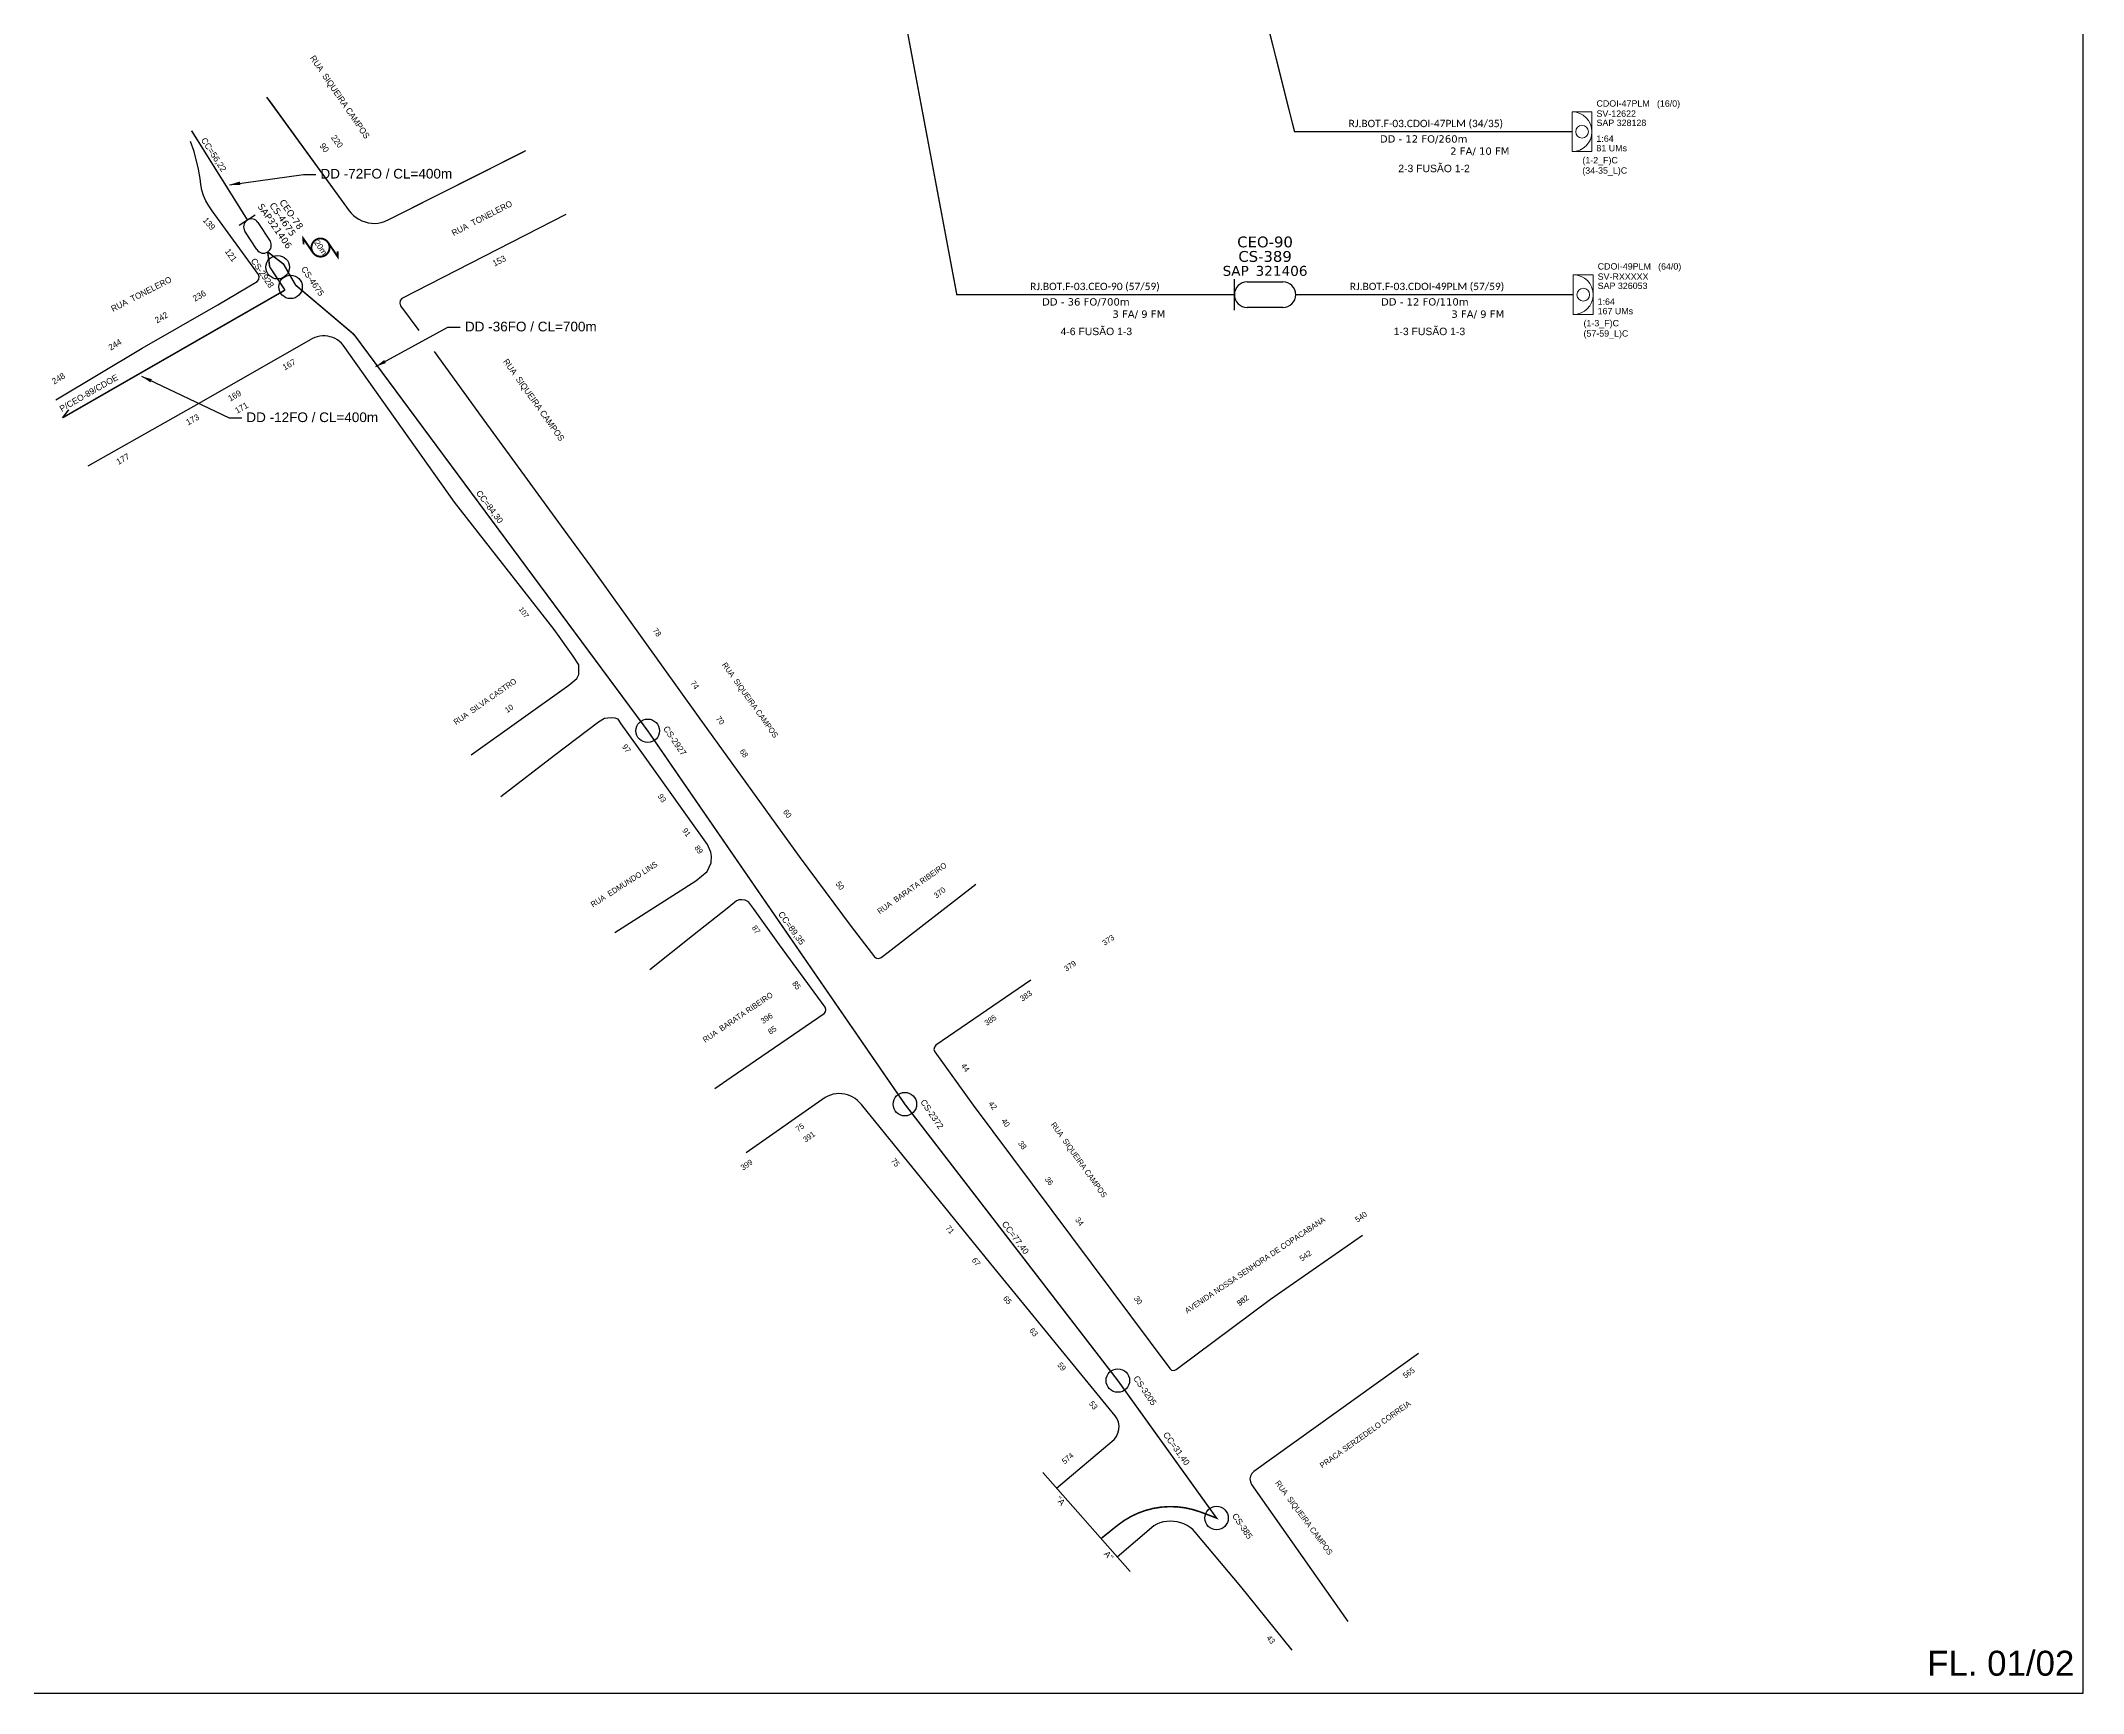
# Model space of a CAD drawing. Header units: inches. Extents: x 1395 to 3179, y -90 to 504.
# Drawn here: x 1752.1 to 2233.6, y -90.1 to 299.3 of the extents above; entities that cross this region are included whole.
import ezdxf
from ezdxf.enums import TextEntityAlignment as Align

# ---------------------------------------------------------------- set-up
doc = ezdxf.new("R2010")
doc.units = ezdxf.units.IN
doc.header["$MEASUREMENT"] = 0
doc.linetypes.add('ARILSUPP', pattern=[2.98, 1.42, -0.71, 0.14, -0.71])
doc.linetypes.add('DASHED', pattern=[0.75, 0.5, -0.25])
for name, color, linetype, lineweight in [("20.0-LEGENDA DOS CDO'S", 1, 'Continuous', 0), ('20.1-CDO_INTERIOR', 1, 'Continuous', 0), ('40.1-ETIQUETAS', 1, 'Continuous', 20)]:
    doc.layers.add(name, color=color, linetype=linetype, lineweight=lineweight)
for name, color, linetype in [('20.4-CEOS', 1, 'Continuous'), ('ALINHAMENTO PREDIAL', 120, 'Continuous'), ('CAIXAS SUB.', 7, 'Continuous'), ('CD a instalar', 1, 'Continuous'), ('CEOS', 1, 'Continuous'), ('LC1', 3, 'Continuous'), ('METRAGEM', 7, 'Continuous'), ('NOME LOGRADOURO', 252, 'Continuous'), ('NUMERAÇÃO', 7, 'Continuous'), ('OBRA DE ARTE', 190, 'Continuous')]:
    doc.layers.add(name, color=color, linetype=linetype)
doc.styles.add('ARIAL', font='arial.ttf')
doc.styles.add('siredit', font='verdana.ttf')
doc.dimstyles.new('ISO-25', dxfattribs={"dimtxt": 2.5, "dimasz": 2.5, "dimexe": 1.25, "dimexo": 0.625, "dimtad": 1, "dimtxsty": 'Standard', "dimcen": 2.5, "dimadec": 0, "dimazin": 0, "dimtfac": 1, "dimtmove": 0, "dimatfit": 3, "dimfxl": 0, "dimarcsym": 0})

msp = doc.modelspace()

# ---------------------------------------------------------------- linework, layer by layer
for points in [[(1395.02, -90.07), (2233.58, -90.07), (2233.58, 503.93), (1395.02, 503.93), (1395.02, -90.07)], [(1988.35, -38.1), (2008.88, -61.41)]]:
    msp.add_lwpolyline(points)
at = {"color": 5, "const_width": 0.36}
msp.add_lwpolyline([(1800.81, 257.06), (1787.63, 278.11)], dxfattribs=at)
at = {"color": 1, "const_width": 0.452}
msp.add_lwpolyline([(1816.26, 249.37), (1813.99, 252.69), (1814.03, 251.34)], dxfattribs=at)
msp.add_lwpolyline([(1819.79, 251.78, 1.000012), (1816.26, 249.37, 0.999978)], format="xyb", close=True, dxfattribs=at)
at = {"color": 1, "const_width": 0.452, "elevation": 0.45}
msp.add_lwpolyline([(1819.79, 251.78), (1822.06, 248.45), (1822.06, 249.65)], dxfattribs=at)
at = {"color": 1, "const_width": 0.36}
msp.add_lwpolyline([(1805.58, 249.54), (1809.31, 246.68), (1812.16, 241.73), (1825.5, 230.45, -0.057867), (1826.29, 229.61), (1895.17, 136.7), (1955.79, 48.72), (2006, -16.41), (2029.28, -48.81), (2025.53, -47.4, 0.265448), (2005.94, -50.52), (2002.04, -53.65)], format="xyb", dxfattribs=at)
at = {"color": 0, "const_width": 0.36}
for points in [[(1805.58, 249.54), (1806.05, 246.03)], [(1806.05, 246.03), (1809.65, 240.55)], [(1757.2, 210.45), (1809.65, 240.55)], [(1757.2, 210.45), (1758.66, 212.37)]]:
    msp.add_lwpolyline(points, dxfattribs=at)
at = {"layer": '20.1-CDO_INTERIOR', "color": 0, "lineweight": 18}
msp.add_lwpolyline([(2117.78, 273.19), (2117.78, 282.54), (2113.11, 282.55), (2113.1, 273.19)], close=True, dxfattribs=at)
at = {"layer": '20.1-CDO_INTERIOR', "lineweight": 18}
msp.add_lwpolyline([(2118.06, 234.79), (2118.06, 244.14), (2113.38, 244.15), (2113.38, 234.79)], close=True, dxfattribs=at)
at = {"layer": '20.1-CDO_INTERIOR', "color": 0, "lineweight": 18}
msp.add_circle((2115.44, 277.87), 1.5, dxfattribs=at)
at = {"layer": '20.1-CDO_INTERIOR', "lineweight": 18}
msp.add_circle((2115.72, 239.47), 1.5, dxfattribs=at)
at = {"layer": '20.1-CDO_INTERIOR', "color": 0, "lineweight": 18}
msp.add_arc((2113.1, 277.87), 4.68, 269.9724, 89.9724, dxfattribs=at)
at = {"layer": '20.1-CDO_INTERIOR', "lineweight": 18}
msp.add_arc((2113.38, 239.47), 4.68, 269.9724, 89.9724, dxfattribs=at)
at = {"layer": '20.4-CEOS', "color": 5}
for p, q in [((1803.29, 256.47), (1806.13, 252.12)), ((1803.03, 250.09), (1800.19, 254.44))]:
    msp.add_line(p, q, dxfattribs=at)
at = {"layer": '20.4-CEOS'}
for p, q in [((2033.48, 235.84), (2033.48, 243.1)), ((2036.49, 242.48), (2044.93, 242.48)), ((2044.93, 236.46), (2036.49, 236.46))]:
    msp.add_line(p, q, dxfattribs=at)
at = {"layer": '20.4-CEOS', "color": 5}
msp.add_lwpolyline([(1802.6, 258.23), (1798.85, 255.79)], dxfattribs=at)
for centre, start, end in [((1801.74, 255.46), 33.1562, 213.1562), ((1804.58, 251.1), 213.1562, 33.1562)]:
    msp.add_arc(centre, 1.85, start, end, dxfattribs=at)
at = {"layer": '20.4-CEOS'}
for centre, major_axis, start_param, end_param in [((2036.49, 239.47), (-2.13, 2.13), -0.785398, 2.356194), ((2044.93, 239.47), (2.13, 2.13), 3.926991, 7.068583)]:
    msp.add_ellipse(centre, major_axis=major_axis, ratio=1, start_param=start_param, end_param=end_param, dxfattribs=at)
at = {"layer": 'ALINHAMENTO PREDIAL'}
for points in [[(1805.28, 286.05), (1805.89, 285.22)], [(1805.28, 286.05), (1824.76, 259.26), (1825.27, 258.66), (1825.82, 258.12), (1826.43, 257.64), (1827.09, 257.23), (1827.79, 256.88), (1828.52, 256.62), (1829.27, 256.43), (1830.04, 256.32), (1830.82, 256.28), (1831.59, 256.34), (1832.36, 256.47), (1833.11, 256.69), (1834.33, 257.23), (1866.04, 273.22)], [(1805.89, 285.22), (1824.76, 259.26), (1825.27, 258.66), (1825.82, 258.12), (1826.43, 257.64), (1827.09, 257.23), (1827.79, 256.88), (1828.52, 256.62), (1829.27, 256.43), (1830.04, 256.32), (1830.82, 256.28), (1831.59, 256.34), (1832.36, 256.47), (1833.11, 256.69), (1834.33, 257.23), (1866.44, 273.43)], [(1755.66, 214.68), (1775.97, 226.86), (1793.85, 237.11), (1803.1, 242.55), (1803.5, 243.03), (1803.59, 243.66), (1803.38, 244.23), (1792.52, 259.26), (1791.71, 260.37), (1791.03, 261.56), (1790.48, 262.81), (1790.06, 264.12), (1789.78, 265.45), (1789.64, 266.82), (1789.27, 269.03), (1788.23, 273.21), (1787.37, 275.58)], [(1875.86, 258.38), (1837.18, 238.56), (1836.79, 238.08), (1836.69, 237.47), (1836.92, 236.88)], [(1836.92, 236.88), (1841.17, 231.04)], [(1849.65, 190.55), (1823.37, 227.57), (1822.96, 228.02), (1822.51, 228.44), (1822, 228.8), (1821.47, 229.11), (1820.91, 229.37), (1820.32, 229.56), (1819.72, 229.69), (1819.11, 229.75), (1818.5, 229.76), (1817.89, 229.69), (1817.27, 229.57), (1816.7, 229.38), (1816.13, 229.14), (1815.59, 228.83), (1789.91, 214.15), (1763.14, 199.04)], [(1844.79, 226.06), (1857.2, 209), (1864.02, 199.7)], [(1864.02, 199.7), (1875.4, 184.06), (1881.65, 175.53), (1907.05, 140.09), (1930.86, 107.05), (1943.12, 90.55), (1948.64, 83.46), (1949.1, 83.12), (1949.66, 83.04), (1950.18, 83.26), (1951.88, 84.56), (1972.56, 100.55)], [(1853.56, 131.05), (1876.56, 147.49), (1878.45, 148.99), (1878.96, 149.98), (1878.94, 151.13), (1878.94, 152.28), (1877.6, 154.3), (1873.15, 160.56), (1849.65, 190.55)], [(1887.41, 89.16), (1906.48, 101.37), (1909.2, 103.57), (1910.11, 105.58), (1910.2, 107.17), (1910.04, 108.14), (1909.29, 109.9), (1894.14, 131.04), (1888.94, 138.36), (1888.17, 139.44), (1887.52, 139.71), (1886.68, 139.79), (1885.75, 139.7), (1885.01, 139.61), (1883.53, 138.76), (1873.2, 130.85), (1860.51, 121.11)], [(1910.99, 52.38), (1914.84, 55.12), (1936.74, 70.06), (1937.11, 70.5), (1937.19, 71.06), (1936.98, 71.59), (1926.22, 86.27), (1920.08, 94.84), (1918.91, 96.37), (1918.14, 96.78), (1917.37, 96.89), (1916.71, 96.85), (1916.1, 96.63), (1914.32, 95.16), (1905.69, 88.42)], [(1905.69, 88.42), (1895.66, 80.34)], [(1985.5, 77.92), (1978.06, 72.82), (1963.11, 62.61), (1962.75, 62.17), (1962.65, 61.61), (1962.86, 61.08)], [(1962.86, 61.08), (1971.89, 48.47), (2018.24, -13.6), (2018.69, -13.95), (2019.25, -14.02), (2019.78, -13.82), (2042.02, 2.77), (2063.65, 17.88)], [(1991.58, -41.76), (2005.11, -30.28), (2005.65, -29.6), (2006.04, -28.82), (2006.25, -27.97), (2006.3, -27.1), (2006.14, -26.25), (2005.82, -25.43), (2005.34, -24.71), (1976.07, 11.08), (1945.56, 48.62), (1945.12, 49.14), (1944.64, 49.61), (1944.1, 50.03), (1943.53, 50.39), (1942.91, 50.7), (1942.28, 50.93), (1941.62, 51.1), (1940.94, 51.19), (1940.26, 51.22), (1939.59, 51.17), (1938.92, 51.06), (1938.26, 50.88), (1937.63, 50.62), (1937.03, 50.3), (1918.41, 37.27)], [(2076.85, -10.07), (2038.05, -37.83), (2037.57, -38.3), (2037.25, -38.92), (2037.14, -39.6), (2037.24, -40.28), (2037.54, -40.88)], [(2037.54, -40.88), (2060.26, -73.18)], [(2047.13, -79.91), (2034.99, -64.91), (2024.27, -52.1), (2023.68, -51.52), (2023.03, -51.01), (2022.33, -50.57), (2021.6, -50.2), (2020.82, -49.92), (2020.02, -49.71), (2019.2, -49.59), (2018.37, -49.55), (2017.56, -49.61), (2016.75, -49.74), (2015.94, -49.97), (2015.17, -50.27), (2014.45, -50.65), (2005.87, -58.01)]]:
    msp.add_lwpolyline(points, dxfattribs=at)
at = {"layer": 'CAIXAS SUB.', "color": 5}
for centre in [(1807.92, 245.94), (1810.97, 241.31), (1895.17, 136.7), (1955.79, 48.72), (2006, -16.41), (2029.28, -48.81)]:
    msp.add_circle(centre, 2.77, dxfattribs=at)
at = {"layer": 'CD a instalar', "linetype": 'ByBlock', "const_width": 0.32}
for points in [[(1953.85, 315), (1968.04, 239.47), (2033.48, 239.47)], [(2047.94, 239.47), (2113.38, 239.47)]]:
    msp.add_lwpolyline(points, dxfattribs=at)
at = {"layer": 'CD a instalar', "color": 0, "linetype": 'ByBlock', "const_width": 0.32}
msp.add_lwpolyline([(2038.29, 315.14), (2047.66, 277.87), (2113.1, 277.87)], dxfattribs=at)

# ---------------------------------------------------------------- texts
at = {"color": 0, "linetype": 'Continuous', "style": 'ARIAL'}
msp.add_text('                2-3 FUSÃO 1-2', height=1.752, dxfattribs=at).set_placement((2061.24, 268.34))
at = {"linetype": 'DASHED', "ltscale": 2, "style": 'ARIAL'}
for s, p in [('DD -72FO / CL=400m', (1833.54, 267.98)), ('DD -36FO / CL=700m', (1867.61, 231.96)), ('DD -12FO / CL=400m', (1816.08, 210.59))]:
    msp.add_text(s, height=2.28, dxfattribs=at).set_placement(p, align=Align.MIDDLE_CENTER)
at = {"color": 1, "style": 'ARIAL'}
msp.add_text('20m', height=1.394, rotation=304.3278, dxfattribs=at).set_placement((1816.45, 251.75))
at = {"color": 1, "linetype": 'Continuous', "style": 'ARIAL'}
for s, p in [('                4-6 FUSÃO 1-3', (1981.62, 229.94)), ('                1-3 FUSÃO 1-3', (2060.15, 229.94))]:
    msp.add_text(s, height=1.752, dxfattribs=at).set_placement(p)
at = {"color": 0, "style": 'ARIAL'}
msp.add_text('P/CEO-89/CDOE', height=1.44, rotation=29.8498, dxfattribs=at).set_placement((1757.03, 211.82))
at = {"style": 'ARIAL'}
msp.add_text("''A                           A''", height=1.44, rotation=311.3695, dxfattribs=at).set_placement((1991.23, -44.43))
at = {"layer": "20.0-LEGENDA DOS CDO'S", "color": 0, "style": 'ARIAL'}
for s, p in [('CDOI-47PLM', (2118.85, 283.79)), ('SAP 328128', (2118.85, 279.22)), ('SV-12622', (2118.85, 281.39)), ('81 UMs', (2118.83, 273.26)), ('1:64', (2118.83, 275.49))]:
    msp.add_text(s, height=1.497, rotation=359.9724, dxfattribs=at).set_placement(p)
msp.add_text('(16/0)', height=1.497, rotation=359.9724, dxfattribs=at).set_placement((2135.83, 283.78), align=Align.CENTER)
at = {"layer": "20.0-LEGENDA DOS CDO'S", "style": 'ARIAL'}
for s, p in [('CDOI-49PLM', (2119.13, 245.39)), ('SAP 326053', (2119.13, 240.82)), ('SV-RXXXXX', (2119.13, 242.99)), ('1:64', (2119.11, 237.09)), ('167 UMs', (2119.11, 234.86))]:
    msp.add_text(s, height=1.497, rotation=359.9724, dxfattribs=at).set_placement(p)
msp.add_text('(64/0)', height=1.497, rotation=359.9724, dxfattribs=at).set_placement((2136.1, 245.38), align=Align.CENTER)
at = {"layer": "20.0-LEGENDA DOS CDO'S", "color": 0, "char_height": 1.497, "attachment_point": 7, "rotation": 359.9724, "style": 'ARIAL'}
for s, insert in [('(1-2_F)C', (2115.52, 269.96)), ('(34-35_L)C', (2115.5, 267.54))]:
    msp.add_mtext(s, dxfattribs=dict(at, insert=insert))
at = {"layer": "20.0-LEGENDA DOS CDO'S", "char_height": 1.497, "attachment_point": 7, "rotation": 359.9724, "style": 'ARIAL'}
for s, insert in [('(57-59_L)C', (2115.78, 229.14)), ('(1-3_F)C', (2115.79, 231.56))]:
    msp.add_mtext(s, dxfattribs=dict(at, insert=insert))
at = {"layer": '20.4-CEOS', "color": 5, "style": 'siredit'}
msp.add_attdef('SAP321406', text='', height=1.57, rotation=304.5909, dxfattribs=at).set_placement((1807.27, 255.64), align=Align.MIDDLE_CENTER)
for tag, text, p in [('CS-4675', 'CS-XXXX', (1809.78, 257.67)), ('CEO-78', 'CEOSXXX', (1811.82, 258.85))]:
    msp.add_attdef(tag, text=text, height=1.57, rotation=304.5909, dxfattribs=at).set_placement(p, align=Align.TOP_CENTER)
at = {"layer": '20.4-CEOS', "style": 'siredit'}
for tag, text, p in [('CEO-90', 'CEOSXXX', (2040.71, 253.18)), ('CS-389', 'CS-XXXX', (2040.71, 249.76))]:
    msp.add_attdef(tag, text=text, height=2.549, dxfattribs=at).set_placement(p, align=Align.TOP_CENTER)
at = {"layer": '40.1-ETIQUETAS', "color": 0, "char_height": 1.728, "width": 43.2229, "attachment_point": 1, "style": 'siredit'}
for s, insert in [('{\\fCalibri|b0|i0|c0|p34;RJ.BOT.F-03.CDOI-47PLM (34/35)}', (2060.42, 280.68)), ('\\P\\pi13.32; DD - 12 FO/260m{\\C1;\\P\\pi0;     }                  2 FA/ 10 FM\\P\\P                 ', (2053.7, 279.92)), ('{\\fCalibri|b0|i0|c0|p34;\\C1;RJ.BOT.F-03.CEO-90 (57/59)}', (1985.33, 242.28)), ('{\\fCalibri|b0|i0|c0|p34;\\C1;RJ.BOT.F-03.CDOI-49PLM (57/59)}', (2060.7, 242.28)), ('\\P\\pi13.32; {\\C1;DD - 36 FO/700m\\P\\pi0;                       3 FA/ 9 FM}\\P\\P                 ', (1974.07, 241.52)), ('\\P\\pi13.32; {\\C1;DD - 12 FO/110m\\P\\pi0;                       3 FA/ 9 FM}\\P\\P                 ', (2053.98, 241.52))]:
    msp.add_mtext(s, dxfattribs=dict(at, insert=insert))
at = {"layer": 'CAIXAS SUB.', "color": 5, "style": 'ARIAL'}
for s, p in [('CS-2928', (1801.51, 247.46)), ('CS-4675', (1813.34, 245.54)), ('CS-2927', (1898.74, 137.22)), ('CS-2372', (1959.37, 49.24)), ('CS-3205', (2009.58, -15.89)), ('CS-385', (2032.85, -48.29))]:
    msp.add_text(s, height=1.44, rotation=304.2902, dxfattribs=at).set_placement(p)
at = {"layer": 'CEOS', "style": 'siredit'}
for tag, p in [('SAP', (2033.78, 245.09)), ('321406', (2044.59, 245.09))]:
    msp.add_attdef(tag, text='', height=2.34, dxfattribs=at).set_placement(p, align=Align.MIDDLE_CENTER)
at = {"layer": 'LC1', "color": 0, "linetype": 'ARILSUPP', "style": 'ARIAL'}
msp.add_text('FL. 01/02', height=5.88, dxfattribs=at).set_placement((2214.15, -83.02), align=Align.MIDDLE_CENTER)
at = {"layer": 'METRAGEM', "color": 3, "style": 'ARIAL'}
for s, rotation, p in [('CC=56,22', 303.0163, (1789.78, 275.9)), ('CC=84,30', 306.7633, (1854.6, 192.72)), ('CC=89,35', 305.882, (1925.83, 93.48)), ('CC=77,40', 306.7633, (1978.56, 20.49)), ('CC=31,40', 305.6861, (2016.58, -29.16))]:
    msp.add_text(s, height=1.44, rotation=rotation, dxfattribs=at).set_placement(p)
at = {"layer": 'NOME LOGRADOURO', "color": 0}
msp.add_text('RUA  SIQUEIRA CAMPOS', height=1.44, rotation=304.2847, dxfattribs=at).set_placement((1815.46, 295.24))
at = {"layer": 'NOME LOGRADOURO'}
for s, height, rotation, p in [('RUA  TONELERO', 1.44, 27.2015, (1849.41, 253.26)), ('RUA  TONELERO', 1.44, 27.2015, (1769.11, 235.39)), ('RUA  SIQUEIRA CAMPOS', 1.44, 305.4653, (1861, 223.72)), ('RUA  SIQUEIRA CAMPOS', 1.32, 305.4653, (1912.6, 152.23)), ('RUA  SILVA CASTRO', 1.32, 34.894, (1849.98, 138.04)), ('RUA  EDMUNDO LINS', 1.32, 32.652, (1882.26, 95.06)), ('RUA  BARATA RIBEIRO', 1.32, 35.2613, (1949.87, 93.44)), ('RUA  BARATA RIBEIRO', 1.32, 34.2439, (1908.7, 63.16)), ('RUA  SIQUEIRA CAMPOS', 1.32, 305.4653, (1990.12, 43.88)), ('AVENIDA NOSSA SENHORA DE COPACABANA', 1.32, 33.7127, (2022.34, -0.66)), ('RUA  SIQUEIRA CAMPOS', 1.32, 306.57, (2043.01, -40.57))]:
    msp.add_text(s, height=height, rotation=rotation, dxfattribs=at).set_placement(p)
at = {"layer": 'NUMERAÇÃO'}
for s, height, rotation, p in [('90', 1.44, 305.9896, (1817.73, 274.54)), ('220', 1.44, 305.9896, (1820.4, 276.48)), ('139', 1.44, 311.3249, (1790.17, 256.93)), ('121', 1.44, 305.7127, (1795.4, 249.67)), ('153', 1.44, 27.1396, (1859.05, 246.07)), ('236', 1.44, 29.8345, (1788.41, 237.79)), ('242', 1.44, 29.8345, (1779.47, 232.67)), ('244', 1.44, 30.9564, (1768.57, 226.27)), ('167', 1.44, 29.7628, (1809.58, 221.59)), ('248', 1.44, 30.9564, (1755.23, 218.28)), ('169', 1.44, 29.7628, (1796.74, 214.25)), ('171', 1.44, 29.7628, (1798.38, 211.39)), ('173', 1.44, 29.4508, (1786.83, 208.62)), ('177', 1.44, 29.4508, (1770.39, 199.34)), ('107', 1.2, 305.3304, (1864.69, 165.37)), ('78', 1.32, 305.5992, (1896.27, 160.33)), ('74', 1.32, 305.5992, (1905.16, 147.92)), ('10', 1.32, 35.5768, (1862.06, 140.85)), ('70', 1.32, 305.7495, (1911.16, 139.56)), ('97', 1.32, 305.3906, (1889.07, 132.95)), ('68', 1.32, 305.7495, (1916.75, 131.81)), ('93', 1.32, 305.5926, (1897.44, 121.24)), ('60', 1.32, 305.7495, (1926.99, 117.59)), ('91', 1.32, 305.5926, (1903.22, 113.18)), ('89', 1.32, 305.5926, (1906.11, 109.14)), ('50', 1.32, 306.5849, (1939.41, 100.62)), ('370', 1.32, 37.7283, (1963.22, 97.15)), ('87', 1.32, 305.5926, (1919.62, 90.28)), ('373', 1.32, 34.0362, (2002.89, 86.01)), ('379', 1.32, 34.0362, (1993.88, 79.93)), ('85', 1.32, 306.2266, (1929.16, 77.14)), ('383', 1.32, 34.4613, (1983.5, 72.88)), ('396', 1.32, 34.315, (1922.37, 67.58)), ('385', 1.32, 34.3069, (1975.12, 67.15)), ('85', 1.32, 34.315, (1924.07, 65.08)), ('44', 1.32, 305.548, (1968.95, 57.76)), ('42', 1.32, 306.729, (1975.41, 48.8)), ('75', 1.32, 35.0043, (1930.63, 42.13)), ('40', 1.32, 306.729, (1978.45, 44.74)), ('391', 1.32, 35.0043, (1932.37, 39.66)), ('38', 1.32, 306.729, (1982.39, 39.46)), ('399', 1.32, 35.0043, (1917.65, 33.05)), ('75', 1.32, 309.1146, (1952.43, 35.33)), ('36', 1.32, 306.729, (1988.7, 31.01)), ('71', 1.32, 309.1146, (1965.31, 19.5)), ('34', 1.32, 306.729, (1995.85, 21.44)), ('540', 1.32, 34.9501, (2062.51, 20.77)), ('67', 1.32, 309.1146, (1971.48, 11.92)), ('542', 1.32, 34.9501, (2049.4, 11.62)), ('65', 1.32, 309.2579, (1978.85, 2.9)), ('30', 1.32, 306.729, (2009.69, 2.91)), ('552', 1.32, 36.7341, (2034.7, 1.08)), ('30', 1.32, 36.7341, (2034.7, 1.08)), ('63', 1.32, 309.2579, (1985.04, -4.67)), ('59', 1.32, 309.2579, (1991.66, -12.77)), ('565', 1.32, 35.5987, (2073.77, -16)), ('53', 1.32, 309.2579, (1999.12, -21.89)), ('574', 1.32, 40.3194, (1993.49, -36.2)), ('43', 1.32, 308.931, (2040.95, -77.09))]:
    msp.add_text(s, height=height, rotation=rotation, dxfattribs=at).set_placement(p)
at = {"layer": 'OBRA DE ARTE'}
msp.add_text('PRACA SERZEDELO CORREIA', height=1.32, rotation=35.5362, dxfattribs=at).set_placement((2054.19, -37.13))

# ---------------------------------------------------------------- leaders
at = {"ltscale": 10}
for points in [[(1796.59, 265.38), (1813.99, 267.83), (1816.92, 267.83)], [(1831.05, 222.52), (1848.06, 231.81), (1850.98, 231.81)], [(1775.83, 220.26), (1796.53, 210.43), (1799.46, 210.43)]]:
    msp.add_leader(points, dimstyle='ISO-25', override={"dimgap": 0.625, "dimtad": 0}, dxfattribs=at)

doc.saveas('drawing.dxf')
